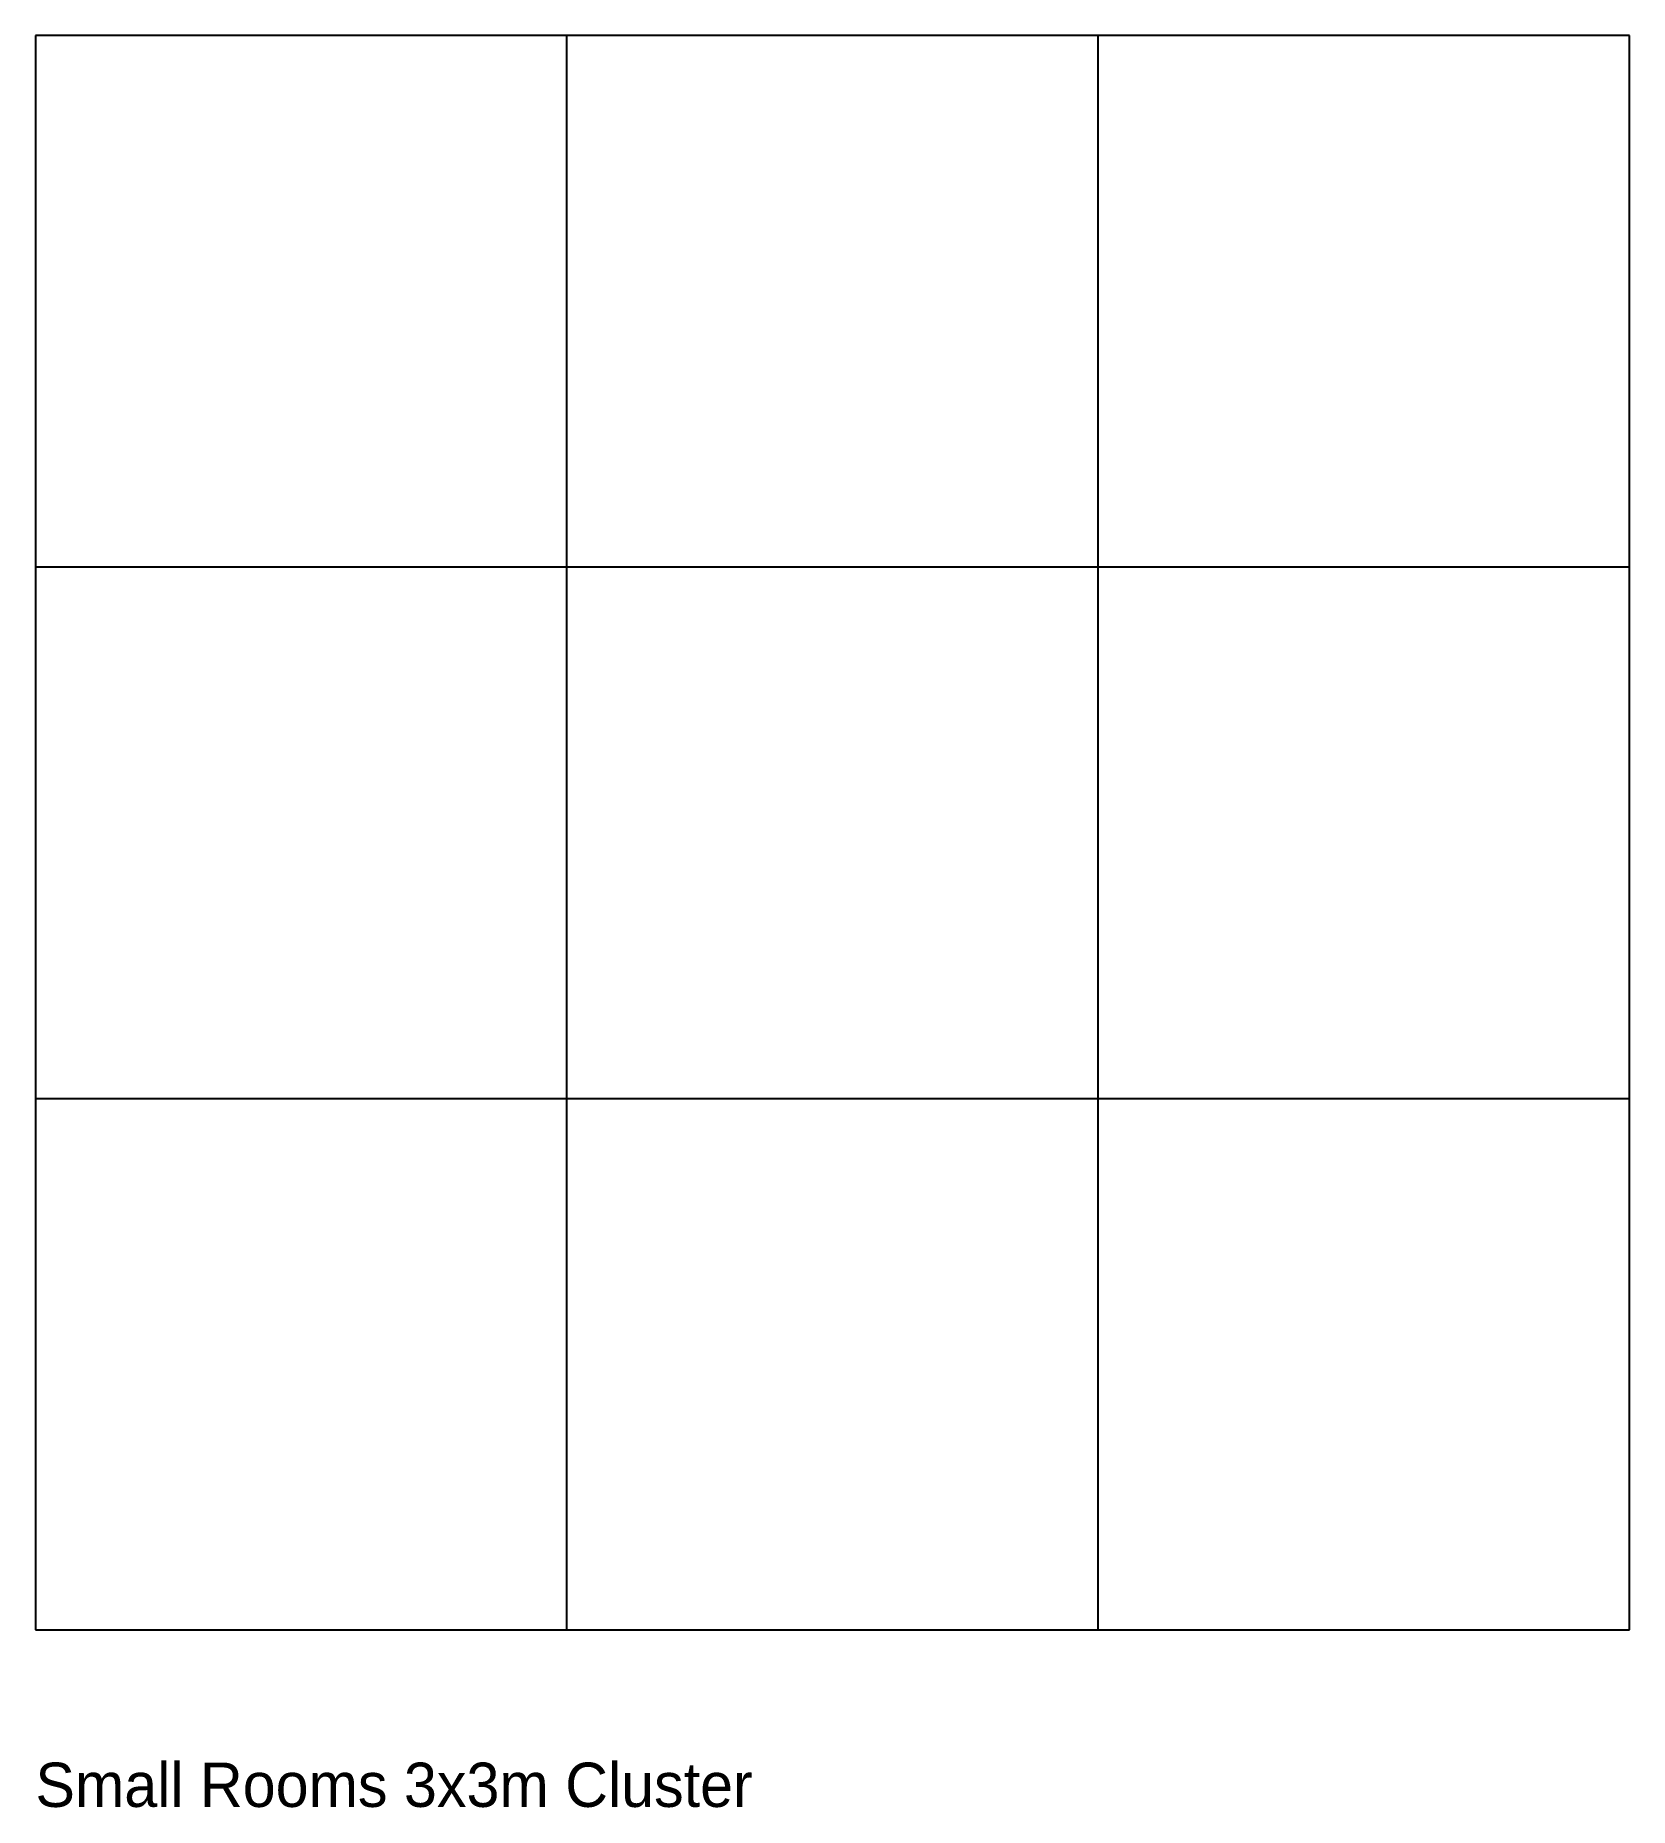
# Model space of a CAD drawing. Header units: metres. Extents: x 0 to 9000, y -1004 to 9000.
import ezdxf

# ---------------------------------------------------------------- set-up
doc = ezdxf.new("R2010")
doc.units = ezdxf.units.M
doc.layers.add('ANNOTATION', color=3, linetype='Continuous')
doc.layers.add('WALLS', color=7, linetype='Continuous')

msp = doc.modelspace()

# ---------------------------------------------------------------- linework, layer by layer
at = {"layer": 'WALLS'}
for p, q in [((9000, 9000), (0, 9000)), ((0, 9000), (0, 0)), ((3000, 0), (3000, 9000)), ((6000, 0), (6000, 9000)), ((9000, 0), (9000, 9000)), ((0, 6000), (9000, 6000)), ((0, 3000), (9000, 3000)), ((0, 0), (9000, 0))]:
    msp.add_line(p, q, dxfattribs=at)

# ---------------------------------------------------------------- texts
at = {"layer": 'ANNOTATION'}
msp.add_text('Small Rooms 3x3m Cluster', height=250, dxfattribs=at).set_placement((0, -1000))

doc.saveas('drawing.dxf')
